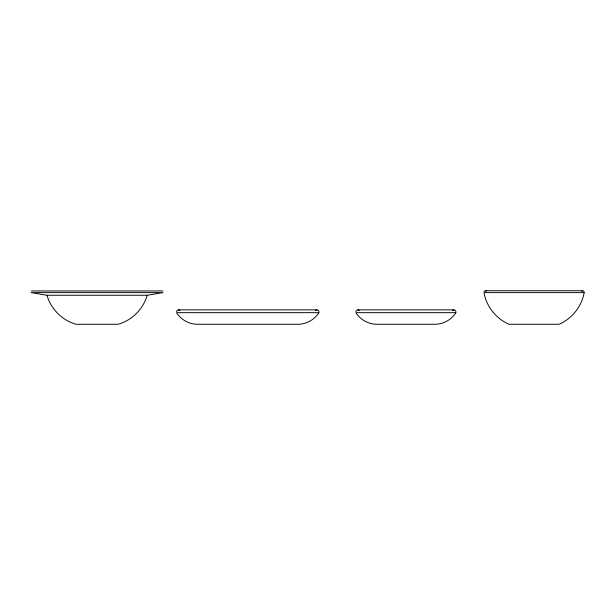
<?xml version="1.0" encoding="UTF-8"?>
<svg xmlns="http://www.w3.org/2000/svg" width="615" height="615" viewBox="0 0 615 615"><rect width="100%" height="100%" fill="white"/><g stroke="black" fill="none" stroke-linecap="round" stroke-linejoin="round"><path stroke-width="0.92" d="M147.193 295.262C143.28 309.045 131.964 320.361 118.18 324.266L75.983 324.266C62.2 320.361 50.884 309.045 46.971 295.262L31.142 292.617L163.013 292.617L147.193 295.262L46.971 295.262M176.49 311.574L177.404 310.237L178.442 309.875L317.033 309.875L318.485 310.598L318.985 311.574M355.839 311.574L356.754 310.237L357.784 309.875L454.008 309.875L455.454 310.598L455.953 311.574M484.059 291.456L485.396 290.734L582.736 290.734L584.066 291.456M581.698 291.264L582.736 290.734M315.487 310.344L317.033 309.875M452.463 310.344L454.008 309.875M31.419 290.964L162.737 290.964M357.784 309.875L359.337 310.344M178.442 309.875L179.987 310.344M485.396 290.734L486.427 291.264M584.173 292.617C581.713 306.462 572.027 318.693 559.12 324.266L509.012 324.266C496.105 318.693 486.419 306.462 483.951 292.617L584.173 292.617M318.947 312.666C314.48 319.792 306.255 324.313 297.845 324.266L197.623 324.266C189.22 324.313 180.987 319.792 176.528 312.666L318.947 312.666M455.923 312.666C451.456 319.792 443.231 324.313 434.82 324.266L376.972 324.266C368.562 324.313 360.336 319.792 355.87 312.666L455.923 312.666"/></g></svg>
